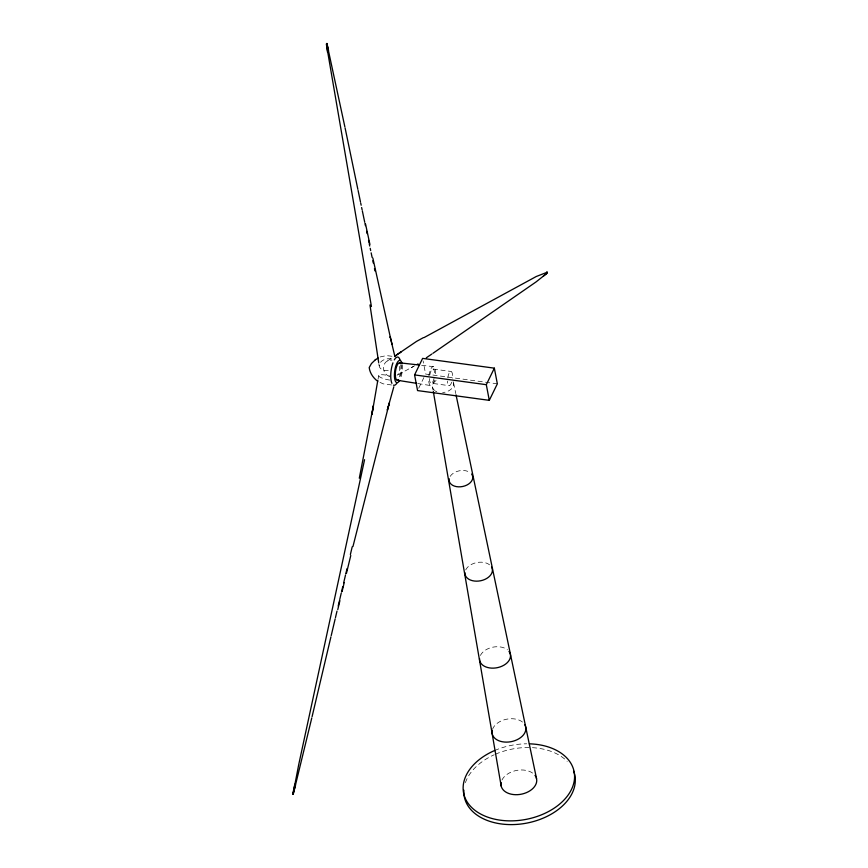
<?xml version="1.0" encoding="UTF-8"?>
<svg xmlns="http://www.w3.org/2000/svg" width="868" height="868" viewBox="0 0 868 868"><rect width="100%" height="100%" fill="white"/><g stroke="black" fill="none" stroke-linecap="round" stroke-linejoin="round"><path stroke-width="0.65" stroke-dasharray="4.34 3.25" d="M378.047 379.132L378.763 375.486M418.712 388.213L423.888 377.591M387.378 360.936L393.074 357.312M398.347 374.629L414.622 365.808M380.184 356.954L386.466 355.587L392.922 356.39M411.204 367.728L413.7 366.329M421.653 365.309L433.327 366.621A9.57 3.179 -82.2 0 1 435.204 376.484M429.79 375.128A7.161 2.376 -82.2 0 1 433.002 369.009L451.002 371.461M497.342 383.819L425.613 374.054L423.117 361.001M429.497 378.567A7.161 2.376 -82.2 0 0 431.212 383.211L449.092 385.663M391.511 384.969L383.146 383.83L377.71 381.302M417.877 383.537L430.778 385.587M453.617 383.038L455.765 393.54M432.589 387.443L433.056 390.079M378.849 363.638L379.197 365.851M389.699 380.065A8.702 2.083 12.7 0 1 378.73 375.692A8.702 2.083 12.7 0 1 389.689 375.974M389.624 376.593A8.702 7.91 58.3 0 1 383.526 366.621A8.702 7.91 58.3 0 1 391.956 360.133M399.237 366.35A8.702 7.91 58.3 0 1 397.056 375.291M388.278 370.462A8.702 5.826 -10.8 0 1 379.435 364.104A8.702 5.826 -10.8 0 1 392.184 359.113M402.253 364.799A11.251 3.743 -82.2 0 1 400.354 378.947M400.842 365.005A14.257 4.731 -82.2 0 1 399.052 378.329M428.89 375.725A9.57 3.179 -82.2 0 1 433.327 366.621M434.477 380.086A9.57 3.179 -82.2 0 1 430.615 385.566A9.57 3.179 -82.2 0 1 428.662 378.502M401.016 364.473A8.799 2.929 -82.2 0 1 399.367 378.491M447.779 377.58A7.161 2.376 -82.2 0 1 451.11 371.482A7.161 2.376 -82.2 0 1 452.402 378.849M451.675 382.159A7.161 2.376 -82.2 0 1 448.973 385.642A7.161 2.376 -82.2 0 1 447.497 381.019M433.002 369.009A7.161 2.376 -82.2 0 1 434.488 375.692M434.033 378.437A7.161 2.376 -82.2 0 1 431.212 383.211M453.096 381.714A10.742 7.204 -10.8 0 1 442.658 392.553M436.821 391.761A10.742 7.204 -10.8 0 1 435.269 390.969M434.597 390.491A10.742 7.204 -10.8 0 1 437.58 379.598M450.188 476.358A11.968 8.018 -10.8 0 1 469.653 472.279M465.693 569.907A13.877 9.309 -10.8 0 1 476.565 562.605A13.877 9.309 -10.8 0 1 489.661 564.884M480.405 655.448A15.646 10.492 -10.8 0 1 492.655 647.213A15.646 10.492 -10.8 0 1 507.422 649.796M492.503 729.38A17.1 11.458 -10.8 0 1 506.359 719.257A17.1 11.458 -10.8 0 1 523.415 722.914M501.964 780.039A18.076 12.119 -10.8 0 1 516.981 770.361A18.076 12.119 -10.8 0 1 534.145 774.397M465.411 782.643A56.279 37.736 -10.8 0 1 494.185 754.769M495.4 754.227A56.279 37.736 -10.8 0 1 567.184 761.345M494.695 750.495A56.279 37.736 -10.8 0 1 526.67 743.8"/><path stroke-width="1.3" d="M377.808 380.347L371.971 414.307L373.359 405.779L359.298 478.225M311.775 717.977L293.221 794.328A3.505 0.835 12.7 0 0 293.004 794.122L298.776 764.328L364.571 459.682M292.787 794.003L294.849 784.13M312.079 716.697L330.914 636.884M331.218 635.604L335.167 618.862M335.471 617.582L336.99 611.137M338.205 605.994L339.421 600.84M339.724 599.56L341.243 593.126M341.547 591.835L342.762 586.681M343.674 582.819L345.497 575.104M345.8 573.813L347.026 568.67M350.379 554.522L352.213 546.807M337.771 609.596L339.92 600.58M342.079 591.564L344.238 582.547M346.397 573.531L350.77 555.52M352.961 546.514L389.472 402.492M295.554 784.954L293.015 794.339A3.505 0.835 12.7 0 1 292.787 794.122L292.755 794.057M393.833 386.759L387.291 410.152L389.103 403.761M546.981 271.803L546.873 272.107A3.505 3.19 58.2 0 0 546.829 272.802L547.079 272.964A3.505 3.19 58.2 0 0 547.122 272.27L536.25 276.512L424.007 337.609M414.579 374.911L422.618 358.386L494.348 368.162L497.342 383.819L489.292 400.343L417.562 390.578L414.579 374.911L486.308 384.687L489.292 400.343M486.308 384.687L494.348 368.162M375.594 359.569L371.471 363.54L369.204 367.544C369.811 373.131 373.338 377.992 377.71 381.302M543.346 276.154L546.97 273.268L536.012 281.959L432.958 353.287M394.766 356.173L416.542 341.395L423.259 337.717M426.318 357.8L431.852 354.036M396.459 355.023L400.994 351.963L399.844 352.733M417.204 364.451L418.04 363.898M375.28 359.743L378.22 358.072M399.606 362.802L419.06 365.005M397.262 380.249L416.597 383.33M392.076 344.401L390.188 336.741L394.907 356.607M328.56 50.42L326.867 43.4L344.856 126.804M390.47 337.891L372.849 258.046M365.515 223.944L369.92 244.407M536.543 778.629L456.026 394.853M362.347 210.913L364.723 222.251M364.961 223.38L365.439 225.647M366.632 231.311L367.11 233.579M368.531 240.382L369.009 242.639M369.247 243.778L369.725 246.045M370.202 248.313L370.679 250.57M371.157 252.838L372.101 257.373M372.817 260.769L373.294 263.037M345.095 127.943L357.855 189.322M358.093 190.461L360.459 201.821M360.687 202.96L361.164 205.239M361.641 207.506L362.108 209.785M374.455 268.635L374.911 270.87M433.295 391.403L501.161 786.039M371.428 306.556L326.357 44.192A3.505 2.354 -10.8 0 1 326.585 43.704L326.878 43.65A3.505 2.344 -10.8 0 1 326.65 44.127L327.529 52.33M369.974 304.95L378.676 362.542M399.627 380.434A11.251 3.743 -82.2 0 1 394.69 378.828A11.251 3.743 -82.2 0 1 396.741 363.573A11.251 3.743 -82.2 0 1 401.949 363.193M394.289 359.894A14.257 4.731 -82.2 0 1 400.256 360.611M396.839 383.233A14.257 4.731 -82.2 0 1 393.454 385.175M391.913 383.363A14.257 4.731 -82.2 0 1 392.944 362.857M398.455 379.728A8.799 2.929 -82.2 0 1 395.472 371.613A8.799 2.929 -82.2 0 1 400.398 363.28M471.606 474.047A11.968 8.018 -10.8 0 1 462.742 486.481A11.968 8.018 -10.8 0 1 449.201 478.735M491.581 567.108A13.877 9.309 -10.8 0 1 480.774 580.735A13.877 9.309 -10.8 0 1 464.933 572.685M508.995 651.401A15.646 10.492 -10.8 0 1 498.156 667.492A15.646 10.492 -10.8 0 1 479.548 658.595M524.858 724.813A17.1 11.458 -10.8 0 1 510.72 741.749A17.1 11.458 -10.8 0 1 492.189 730.53M536.185 777.489A18.076 12.119 -10.8 0 1 519.845 794.448A18.076 12.119 -10.8 0 1 501.129 782.448M534.981 775.363A18.076 12.119 -10.8 0 1 535.664 776.404M529.371 743.833A56.279 37.736 -10.8 0 1 567.748 795.576A56.279 37.736 -10.8 0 1 478.42 812.741A56.279 37.736 -10.8 0 1 494.695 750.495M573.542 770.99A56.279 37.736 -10.8 0 1 529.003 822.647A56.279 37.736 -10.8 0 1 464.044 795.164M463.913 793.938A56.279 37.736 -10.8 0 1 463.881 790.195"/></g></svg>
